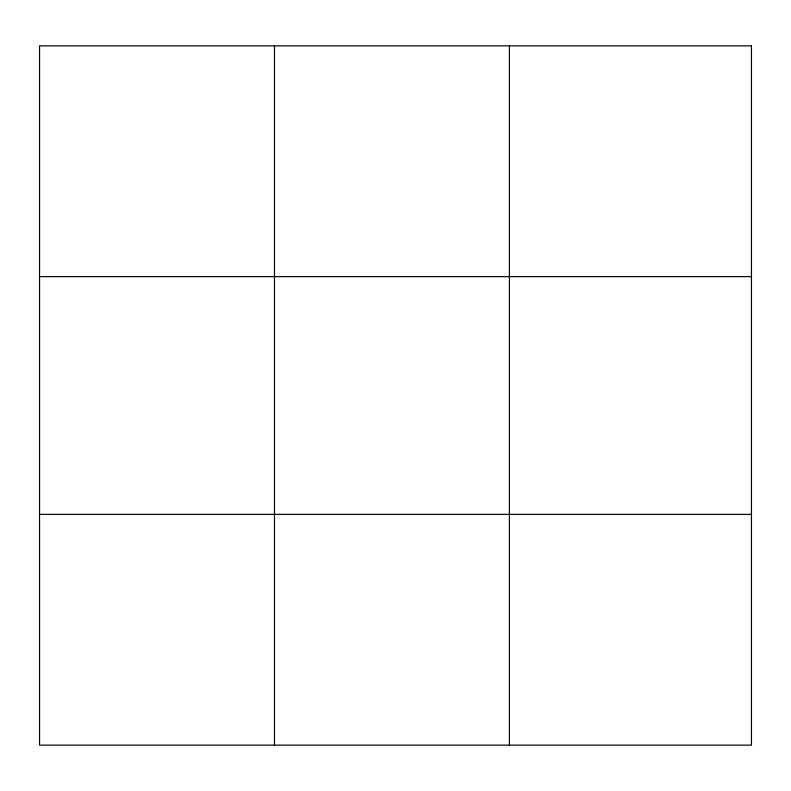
<?xml version="1.0" encoding="UTF-8"?>
<svg xmlns="http://www.w3.org/2000/svg" width="791" height="791" viewBox="0 0 791 791"><rect width="100%" height="100%" fill="white"/><g stroke="black" fill="none" stroke-linecap="round" stroke-linejoin="round"><path stroke-width="1.19" d="M274.477 745.142L274.477 45.858M509.404 745.142L509.404 45.858M39.55 276.623L751.45 276.623M39.55 514.377L751.45 514.377M751.45 45.858L751.45 745.142L39.55 745.142L39.55 45.858L751.45 45.858"/></g></svg>
